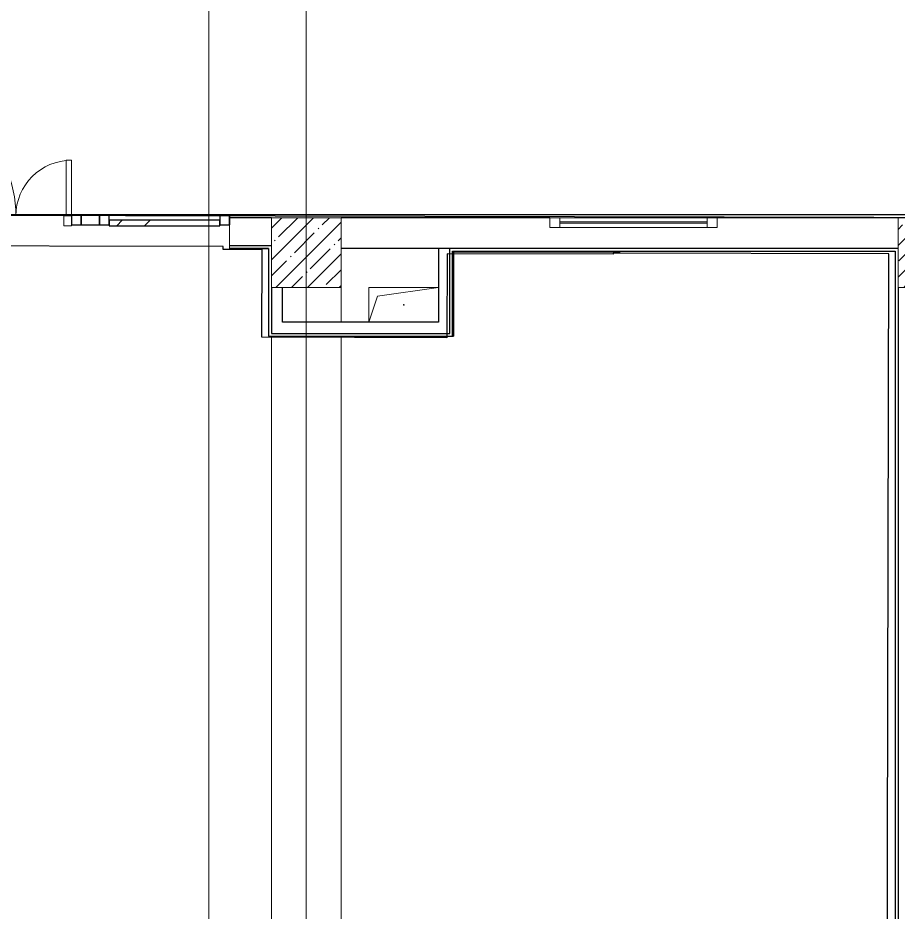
# Model space of a CAD drawing. Header units: millimetres. Extents: x 3914 to 443608, y -156176 to 78197.
# Drawn here: x 85346 to 91667, y -143198 to -136778 of the extents above; entities that cross this region are included whole.
import ezdxf

# ---------------------------------------------------------------- set-up
doc = ezdxf.new("R2010")
doc.units = ezdxf.units.MM
for name, color, linetype, lineweight in [('A-DETL-GENF', 7, 'Continuous', 9), ('A-DOOR-1', 7, 'Continuous', 5), ('A-FLOR', 7, 'Continuous', 9), ('A-GENM', 7, 'Continuous', 9), ('A-GLAZ', 7, 'Continuous', 9), ('A-GLAZ-1', 7, 'Continuous', 5), ('A-GLAZ-CURT-1', 7, 'Continuous', 5), ('A-GLAZ-CURT-2', 7, 'Continuous', 25), ('A-GLAZ-CWMG', 7, 'Continuous', 9), ('A-GLAZ-CWMG-1', 7, 'Continuous', 25), ('S-COLS-1', 7, 'Continuous', 5), ('Оси', 7, 'Continuous', 9)]:
    doc.layers.add(name, color=color, linetype=linetype, lineweight=lineweight)

# ---------------------------------------------------------------- blocks, each defined once
blk = doc.blocks.new('BSC_Колонна _Прямоугольная - 500х500-V4-Объем проектирования 1 этажа')
at = {"layer": 'S-COLS-1'}
h = blk.add_hatch(dxfattribs=at)
h.set_pattern_fill('FP_8', color=256, style=0, pattern_type=2)
h.set_pattern_definition([(45, (-61160, -7650), (-114.04925, 114.04925), []), (45, (-61045.95, -7650), (-114.04925, 114.04925), [201.613, -40.323, 6.706, -33.617])])
h.paths.add_polyline_path([(-250, -250), (250, -250), (250, 250), (-250, 250), (-250, -237.4)])
for p, q in [((250, 250), (-250, 250)), ((-250, 250), (-250, -250)), ((250, -250), (250, 250)), ((-250, -250), (250, -250))]:
    blk.add_line(p, q, dxfattribs=at)
blk = doc.blocks.new('BSC_Колонна _Прямоугольная - 500х500-V15-Объем проектирования 1 этажа')
at = {"layer": 'S-COLS-1'}
h = blk.add_hatch(dxfattribs=at)
h.set_pattern_fill('FP_19', color=256, style=0, pattern_type=2)
h.set_pattern_definition([(45, (-65660, -7650), (-114.04925, 114.04925), []), (45, (-65545.95, -7650), (-114.04925, 114.04925), [201.613, -40.323, 6.706, -33.617])])
h.paths.add_polyline_path([(35.2, -250), (250, -250), (250, 22), (220, 22), (220, 30), (250, 30), (250, 250), (-250, 250), (-250, -250), (-10, -250)])
for p, q in [((220, 250), (-250, 250)), ((-250, 250), (-250, -250)), ((250, -250), (250, 22)), ((-250, -250), (250, -250))]:
    blk.add_line(p, q, dxfattribs=at)
blk = doc.blocks.new('GM_Отверстие прямоугольное _в плите_ - Отверстие-V173-Объем проектирования 1 этажа')
at = {"layer": 'A-GENM'}
for p, q in [((-250, -125), (-250, 125)), ((-250, 125), (250, 125)), ((250, 125), (-250, 125)), ((-250, 125), (-250, -125)), ((-187.5, 62.5), (250, 125)), ((-250, -125), (-187.5, 62.5))]:
    blk.add_line(p, q, dxfattribs=at)
for start, end in [(360, 180), (180, 360)]:
    blk.add_arc((0, 0), 2.5, start, end, dxfattribs=at)
blk = doc.blocks.new('Прямоугольный импост - 50 x 70 мм-31700031-Объем проектирования 1 этажа')
at = {"layer": 'A-GLAZ-CWMG-1'}
for p, q in [((-70, 35), (0, 35)), ((-70, -35), (-70, 35)), ((0, 35), (0, -35)), ((0, -35), (-70, -35))]:
    blk.add_line(p, q, dxfattribs=at)
blk = doc.blocks.new('Дверь_Витражная_остекление_ - ДВН_ДАО_Главный вход_1200 в свету-31742133-Объем проектирования 1 этажа')
at = {"layer": 'A-DETL-GENF'}
for p, q in [((-607.5, 925), (-647.5, 925)), ((-647.5, 925), (-647.5, 35)), ((-607.5, 30), (-607.5, 925)), ((647.5, 430), (607.5, 430)), ((607.5, 430), (607.5, 30)), ((647.5, 35), (647.5, 430)), ((-647.5, 30), (-607.5, 30)), ((-592.5, 30), (-647.5, 30)), ((-592.5, -40), (-592.5, 30)), ((592.5, -40), (592.5, 30)), ((592.5, 30), (647.5, 30)), ((607.5, 30), (647.5, 30)), ((-647.5, -35), (-647.5, -40)), ((-647.5, -40), (-592.5, -40)), ((647.5, -40), (592.5, -40)), ((647.5, -35), (647.5, -40))]:
    blk.add_line(p, q, dxfattribs=at)
at = {"layer": 'A-DOOR-1'}
for p, q in [((-647.5, 925), (-647.5, 35)), ((647.5, 430), (647.5, 35))]:
    blk.add_line(p, q, dxfattribs=at)
for centre, radius, start, end in [((-647.5, 30), 895, 360, 90), ((647.5, 30), 400, 90, 180)]:
    blk.add_arc(centre, radius, start, end, dxfattribs=at)
blk = doc.blocks.new('Системная панель - Стемалит - 40мм-31720939-Объем проектирования 1 этажа')
at = {"layer": 'A-GLAZ-CURT-2'}
for p, q in [((65, 35), (-65, 35)), ((-65, 35), (-65, -35)), ((65, -35), (65, 35)), ((-65, -35), (65, -35))]:
    blk.add_line(p, q, dxfattribs=at)
blk = doc.blocks.new('Прямоугольный импост - 50 x 70 мм-31687886-Объем проектирования 1 этажа')
at = {"layer": 'A-GLAZ-CWMG-1'}
for p, q in [((-35, 35), (35, 35)), ((-35, -35), (-35, 35)), ((35, 35), (35, -35)), ((35, -35), (-35, -35))]:
    blk.add_line(p, q, dxfattribs=at)
blk = doc.blocks.new('Системная панель - Стекло - 40мм-V269-Объем проектирования 1 этажа')
at = {"layer": 'A-GLAZ-CURT-1'}
h = blk.add_hatch(dxfattribs=at)
h.set_pattern_fill('FP_194', color=256, style=0, pattern_type=2)
h.set_pattern_definition([(45, (-60342.5, -7683), (-565.685, 565.685), [400, -1200]), (45, (-60742.5, -7883), (-565.685, 565.685), [1200, -400]), (45, (-59942.5, -8083), (-565.685, 565.685), [400, -1200])])
h.paths.add_polyline_path([(397.5, -40), (397.5, 0), (-397.5, 0), (-397.5, -40)])
at = {"layer": 'A-GLAZ-CURT-2'}
for p, q in [((397.5, 0), (-397.5, 0)), ((-397.5, 0), (-397.5, -40)), ((397.5, -40), (397.5, 0)), ((-397.5, -40), (397.5, -40))]:
    blk.add_line(p, q, dxfattribs=at)
blk = doc.blocks.new('Прямоугольный импост - 50 x 70 мм-31702100-Объем проектирования 1 этажа')
at = {"layer": 'A-GLAZ-CWMG-1'}
for p, q in [((-35, 35), (35, 35)), ((-35, -35), (-35, 35)), ((35, 35), (35, -35)), ((35, -35), (-35, -35))]:
    blk.add_line(p, q, dxfattribs=at)
blk = doc.blocks.new('Прямоугольный импост - 50 x 70 мм-31720914-Объем проектирования 1 этажа')
at = {"layer": 'A-GLAZ-CWMG'}
blk.add_line((24940, 7918), (24145, 7918), dxfattribs=at)
blk = doc.blocks.new('120_Окно_СКБ_1Ст - 120_Окно_СКБ_1Ст 400х1200 EI30-24228621-Объем проектирования 1 этажа')
at = {"layer": 'A-GLAZ'}
for p, q in [((-600, 40), (-600, 110)), ((-600, 110), (-530, 110)), ((-530, 110), (-530, 40)), ((530, 40), (530, 110)), ((530, 110), (600, 110)), ((600, 110), (600, 40)), ((-530, 40), (-600, 40)), ((600, 40), (530, 40))]:
    blk.add_line(p, q, dxfattribs=at)
at = {"layer": 'A-GLAZ-1'}
for p, q in [((600, 110), (-600, 110)), ((530, 80), (-530, 80)), ((530, 70), (-530, 70)), ((-600, 40), (600, 40))]:
    blk.add_line(p, q, dxfattribs=at)

msp = doc.modelspace()

# ---------------------------------------------------------------- linework, layer by layer
for p, q in [((92167, -138191.7), (75367, -138191.7)), ((86867, -138192.7), (86867, -138264.7)), ((87167, -138212.7), (86867, -138212.7)), ((89167, -138212.7), (87667, -138212.7)), ((91667, -138212.7), (90367, -138212.7)), ((91537, -138192.7), (91537, -138191.7)), ((86867, -138412.7), (87167, -138412.7)), ((87146, -138432.7), (86867, -138432.7)), ((86867, -138432.7), (86867, -138433.7)), ((86867, -138433.7), (87146, -138433.7)), ((87146, -138432.7), (87147, -138432.7)), ((87146, -138433.7), (87146, -138432.7)), ((87146, -138433.7), (87146, -139063.7)), ((91667, -138432.7), (87667, -138432.7)), ((88367, -138432.7), (88367, -138962.7)), ((88447, -139042.7), (88447, -138432.7)), ((88467, -139062.7), (88467, -138452.7)), ((88467, -138452.7), (89668, -138452.7)), ((88475, -138460.7), (88475, -139062.7)), ((89668, -138460.7), (88475, -138460.7)), ((89668, -138452.7), (89668, -138460.7)), ((89668, -138453.7), (91646, -138453.7)), ((91646, -138452.7), (91647, -138452.7)), ((91646, -138453.7), (91646, -138452.7)), ((91646, -138453.7), (91646, -145971.7)), ((87167, -138712.7), (87167, -139042.7)), ((87247, -138962.7), (87247, -138712.7)), ((91667, -138712.7), (91667, -145712.7)), ((88367, -138962.7), (87247, -138962.7)), ((87146, -139063.7), (88475, -139063.7)), ((87167, -139042.7), (88447, -139042.7)), ((88475, -139063.7), (88475, -139062.7))]:
    msp.add_line(p, q)
at = {"flags": 128}
for points in [[(75366.7, -138171.6), (91491.7, -138209.5), (92121.7, -138210.9), (92121.6, -138231.9), (93071.6, -138234.2), (93071.7, -138213.2), (94471.7, -138216.5), (94471.6, -138237.5), (95571.6, -138240), (95571.7, -138219), (96921.7, -138222.2), (96921.6, -138243.2), (97017, -138243.4)], [(87082.4, -145979.1), (87083.3, -145619.1), (87825.3, -145620.9), (87824.4, -145980.9), (91582.4, -145989.7), (91600.1, -138471.7), (89622.1, -138467.1), (89622.1, -138474.1), (88429.1, -138471.3), (88427.6, -139074.3), (87098.7, -139071.2), (87100.1, -138441.2), (86821.1, -138440.5), (86821.2, -138419.5), (84321.2, -138413.6)]]:
    msp.add_lwpolyline(points, dxfattribs=at)
at = {"layer": 'A-FLOR'}
for p, q in [((93027, -138192.7), (75367, -138192.7)), ((86867, -138264.7), (86867, -138432.7)), ((87147, -138432.7), (87147, -139062.7)), ((89668, -138452.7), (91646, -138452.7)), ((91647, -138452.7), (91647, -145971.7)), ((87247, -138712.7), (87667, -138712.7)), ((87667, -138712.7), (87667, -138962.7)), ((87147, -139062.7), (88467, -139062.7)), ((87167, -145612.7), (87167, -139062.7)), ((87667, -139062.7), (87667, -145612.7))]:
    msp.add_line(p, q, dxfattribs=at)
at = {"layer": 'Оси'}
for points in [[(86717, -145972.7), (86717, -143019), (86717, -123714.7), (86717, -118714.7)], [(87417, -145712.7), (87417, -141736.2), (87417, -123714.7), (87417, -118714.7)]]:
    msp.add_lwpolyline(points, dxfattribs=at)

# ---------------------------------------------------------------- block references
for name, p in [('Дверь_Витражная_остекление_ - ДВН_ДАО_Главный вход_1200 в свету-31742133-Объем проектирования 1 этажа', (85084.5, -138229.7)), ('Системная панель - Стемалит - 40мм-31720939-Объем проектирования 1 этажа', (85867, -138229.7)), ('Прямоугольный импост - 50 x 70 мм-31720914-Объем проектирования 1 этажа', (61857, -146112.7)), ('Системная панель - Стекло - 40мм-V269-Объем проектирования 1 этажа', (86399.5, -138229.7)), ('BSC_Колонна _Прямоугольная - 500х500-V4-Объем проектирования 1 этажа', (87417, -138462.7)), ('BSC_Колонна _Прямоугольная - 500х500-V15-Объем проектирования 1 этажа', (91917, -138462.7)), ('GM_Отверстие прямоугольное _в плите_ - Отверстие-V173-Объем проектирования 1 этажа', (88117, -138837.7))]:
    msp.add_blockref(name, p)
at = {"extrusion": (0, 0, -1), "rotation": 180}
for name, p in [('Прямоугольный импост - 50 x 70 мм-31687886-Объем проектирования 1 этажа', (-85767, -138229.7)), ('Прямоугольный импост - 50 x 70 мм-31702100-Объем проектирования 1 этажа', (-85967, -138229.7)), ('Прямоугольный импост - 50 x 70 мм-31700031-Объем проектирования 1 этажа', (-86867, -138229.7))]:
    msp.add_blockref(name, p, dxfattribs=at)
at = {"color": 3}
msp.add_blockref('120_Окно_СКБ_1Ст - 120_Окно_СКБ_1Ст 400х1200 EI30-24228621-Объем проектирования 1 этажа', (89767, -138322.7), dxfattribs=at)

doc.saveas('drawing.dxf')
